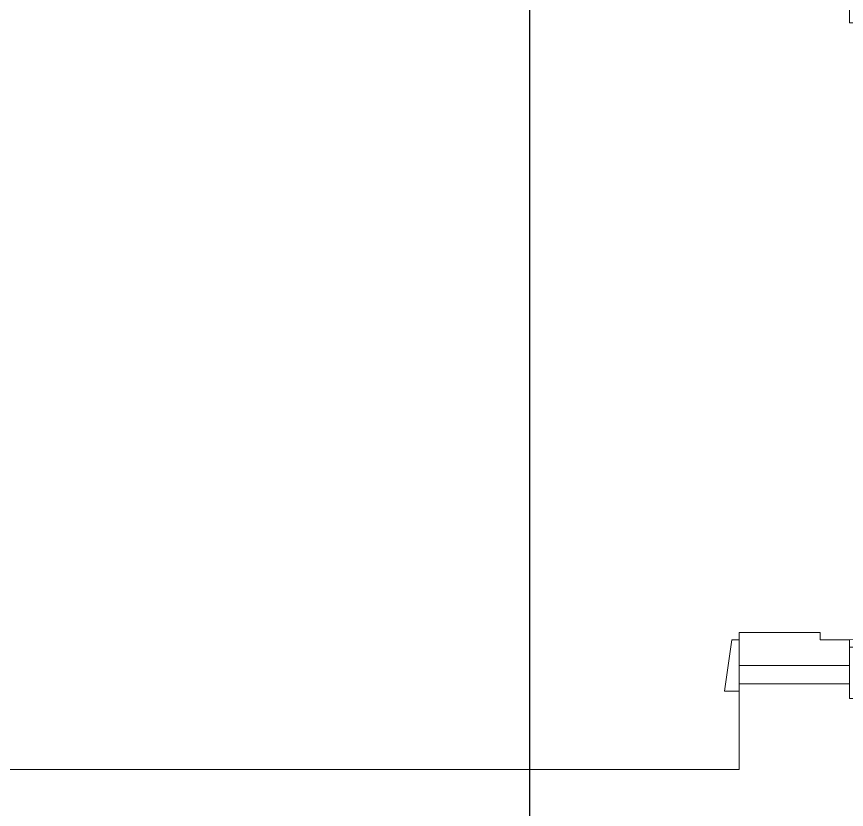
# Model space of a CAD drawing. Header units: metres. Extents: x -18745 to 220762, y -1579758 to -1356048.
# Drawn here: x 158065 to 159194, y -1398602 to -1397523 of the extents above; entities that cross this region are included whole.
import ezdxf

# ---------------------------------------------------------------- set-up
doc = ezdxf.new("R2010")
doc.units = ezdxf.units.M
doc.layers.get('0').update_dxf_attribs({"lineweight": 0})
doc.layers.add('A-100 - Copy$0$axes', color=8, linetype='Continuous')
doc.layers.add('A-100 - Copy$0$Walls', color=8, linetype='Continuous', lineweight=0)
doc.layers.add('A-100 - Copy$0$Wooden Joinery', color=8, linetype='Continuous', lineweight=0)

# ---------------------------------------------------------------- blocks, each defined once
blk = doc.blocks.new('A-100 - Copy$0$A$C692066EF')
at = {"layer": 'A-100 - Copy$0$Wooden Joinery'}
for p, q in [((2405.9, 280), (2495.9, 280)), ((2405.9, 260), (2495.9, 260)), ((2375.9, 240), (2375.9, 250)), ((2395.9, 240), (2395.9, 250)), ((2505.9, 240), (2505.9, 250)), ((2525.9, 240), (2525.9, 250)), ((2365.9, 240), (2405.9, 240)), ((2365.9, 230), (2365.9, 240)), ((2405.9, 230), (2405.9, 240)), ((2505.9, 240), (2525.9, 240)), ((2365.9, 190), (2365.9, 180)), ((2405.9, 190), (2405.9, 180)), ((2365.9, 180), (2405.9, 180)), ((2375.9, 180), (2375.9, 170)), ((2395.9, 180), (2395.9, 170)), ((2505.9, 180), (2505.9, 170)), ((2505.9, 180), (2525.9, 180)), ((2525.9, 180), (2525.9, 170)), ((2405.9, 160), (2495.9, 160)), ((2405.9, 140), (2495.9, 140))]:
    blk.add_line(p, q, dxfattribs=at)
for points in [[(3215, 1080), (3205, 1080), (3195, 1150), (3215, 1150)], [(3365, 1070), (3375, 1070), (3385, 1140), (3365, 1140)], [(3215, 230), (2335.9, 230), (2335.9, 190), (3215, 190)], [(3215, 230), (2335.9, 230), (2335.9, 190), (3215, 190)], [(3365, 190), (3375, 190), (3385, 120), (3365, 120)], [(3215, 180), (3205, 180), (3195, 110), (3215, 110)]]:
    blk.add_lwpolyline(points, close=True, dxfattribs=at)
for points in [[(3215, 1105), (3365, 1105), (3365, 1130), (3215, 1130), (3215, 1105)], [(3215, 1105), (3215, 1070), (3255, 1070), (3255, 1060), (3365, 1060), (3365, 1105), (3215, 1105)], [(3215, 155), (3215, 190), (3255, 190), (3255, 200), (3365, 200), (3365, 155), (3215, 155)], [(3215, 155), (3365, 155), (3365, 130), (3215, 130), (3215, 155)]]:
    blk.add_lwpolyline(points, dxfattribs=at)
for centre, radius, start, end in [((3215, 190), 880, 90, 177.3947), ((2405.9, 250), 30, 90, 180), ((2495.9, 250), 30, 0, 90), ((2405.9, 250), 10, 90, 180), ((2495.9, 250), 10, 0, 90), ((2405.9, 170), 30, 180, 270), ((2405.9, 170), 10, 180, 270), ((2495.9, 170), 10, 270, 0), ((2495.9, 170), 30, 270, 0)]:
    blk.add_arc(centre, radius, start, end, dxfattribs=at)
blk = doc.blocks.new('A-100 - Copy')
at = {"layer": 'A-100 - Copy$0$axes'}
blk.add_line((158763.3, -1477297.4, 0), (158763.3, -1391762.7, 0), dxfattribs=at)
at = {"layer": 'A-100 - Copy$0$Walls'}
for p, q in [((159198.3, -1398431, 0), (159048.3, -1398431, 0)), ((159048.3, -1398431, 0), (159048.3, -1398547.7, 0))]:
    blk.add_line(p, q, dxfattribs=at)
at = {"layer": 'A-100 - Copy$0$Walls', "ltscale": 10}
blk.add_line((159048.3, -1398547.7, 0), (157648.3, -1398547.7, 0), dxfattribs=at)
at = {"layer": 'A-100 - Copy$0$Wooden Joinery', "rotation": 180}
blk.add_blockref('A-100 - Copy$0$A$C692066EF', (162413.3, -1397301, 0), dxfattribs=at)

msp = doc.modelspace()

# ---------------------------------------------------------------- block references
msp.add_blockref('A-100 - Copy', (0, 0))

doc.saveas('drawing.dxf')
